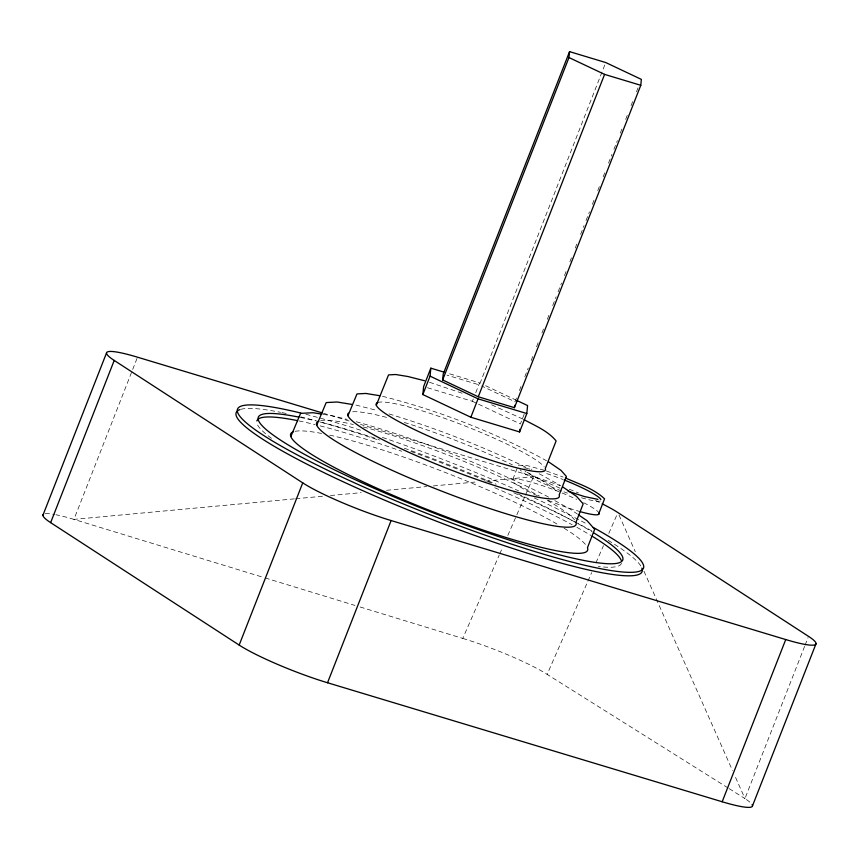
<?xml version="1.0" encoding="UTF-8"?>
<svg xmlns="http://www.w3.org/2000/svg" width="859" height="859" viewBox="0 0 859 859"><rect width="100%" height="100%" fill="white"/><g stroke="black" fill="none" stroke-linecap="round" stroke-linejoin="round"><path stroke-width="0.64" stroke-dasharray="4.29 3.22" d="M137.01 358.428L73.938 519.384A64.93 8.365 21.4 0 0 55.964 514.756M427.471 387.742L472.375 401.282L473.341 398.823M475.746 392.692L479.59 382.867L447.518 373.193M604.757 65.037L479.397 384.929L446.959 375.147M516.474 398.018L515.013 401.765L481.77 386.045M519.416 390.512L521.864 384.274M524.806 376.768L528.231 368.028M531.173 360.522L533.622 354.284M536.553 346.778L539.001 340.529M541.943 333.034L544.391 326.785M547.333 319.29L549.781 313.041M552.713 305.546L556.149 296.795M558.103 291.802L561.528 283.051M564.47 275.556L566.919 269.307M569.85 261.812L572.309 255.563M575.24 248.068L577.688 241.819M580.63 234.324L584.056 225.573M586.01 220.58L589.446 211.829M592.377 204.335L594.825 198.085M597.767 190.591L600.216 184.341M603.158 176.847L605.606 170.597M608.537 163.092L611.973 154.352M613.927 149.348L617.353 140.608M620.295 133.102L622.743 126.864M625.685 119.358L628.133 113.12M631.064 105.614L633.513 99.365M636.455 91.87L638.903 85.621M524.215 414.145L520.371 423.97L478.377 404.117M512.834 479.301L518.385 465.116L527.931 465.771L543.876 470.174M804.615 646.355L744.957 798.58A63.523 8.182 21.4 0 1 750.68 802.907M805.098 645.109L808.04 637.614M360.104 606.991L462.765 638.42L499.229 555.064M499.766 553.84L502.451 547.709M507.809 535.447L524.967 496.223M525.504 494.999L533.557 476.616A66.508 8.569 21.4 0 1 560.025 485.636M728.002 787.928L547.14 674.39L587.352 582.456M587.889 581.232L591.647 572.652M595.942 562.838L603.447 545.68M608.806 533.418L617.385 513.811M294.39 498.875L73.938 519.384L263.853 577.527M295.732 498.746L323.789 496.137M330.468 495.514L361.199 492.658M386.582 490.285L426.665 486.559M433.344 485.936L476.101 481.963M485.453 481.094L533.557 476.616L360.522 424.432M323.22 414.371L334.634 416.228L347.315 419.46M382.534 396.289C439.54 410.817 494.967 432.399 546.517 460.746M355.948 405.072L377.616 410.581M356.195 421.715C421.093 439.851 484.014 464.944 544.381 494.827L549.041 497.404M323.349 413.222L350.268 421.339M265.141 577.924L354.971 605.423M429.543 382.287L462.475 393.336M389.052 413.931C437.317 428.63 484.497 447.056 529.831 469.207M546.388 470.957L563.15 477.078M559.993 488.191L535.114 477.271L525.053 471.419M491.638 404.825L522.863 419.074M485.593 385.702L515.583 399.886M472.375 401.282L477.174 403.547M539.227 473.749L560.465 485.507M554.85 500.625L569.957 508.99L577.463 514.122M729.13 788.637L744.957 798.58L734.638 775.355M619.006 515.024L635.295 551.693M643.982 571.246L732.469 770.469M569.292 489.222A66.508 8.569 21.4 0 1 578.44 492.959M595.545 500.572A66.508 8.569 21.4 0 1 601.16 503.288M462.765 638.42A66.508 8.569 21.4 0 1 547.14 674.39M45.226 513.736A64.93 8.365 21.4 0 1 54.761 514.52M580.555 511.749A46.665 6.013 21.4 0 1 548.042 500.314M537.219 495.643A46.665 6.013 21.4 0 1 516.882 479.064A46.665 6.013 21.4 0 1 576.625 499.304M583.669 502.719A46.665 6.013 21.4 0 1 599.002 512.995M600.398 500.947A43.487 5.605 21.4 0 1 580.33 497.415M567.466 493.152A43.487 5.605 21.4 0 1 563.966 491.874M561.625 490.994A43.487 5.605 21.4 0 1 520.103 469.54M523.775 467.897A43.487 5.605 21.4 0 1 531.861 469.293M546.678 473.599A43.487 5.605 21.4 0 1 562.913 479.483M240.703 409.356A217.95 28.068 21.4 0 1 280.506 412.32M281.956 412.61A217.95 28.068 21.4 0 1 286.412 413.544M300.725 416.862A217.95 28.068 21.4 0 1 379.861 440.527M410.838 451.415A217.95 28.068 21.4 0 1 486.387 480.986M487.644 481.512A217.95 28.068 21.4 0 1 491.412 483.112M513.682 492.755A217.95 28.068 21.4 0 1 591.937 531.002M608.118 540.343A217.95 28.068 21.4 0 1 641.566 567.316M621.433 563.257A195.691 25.201 21.4 0 1 598.315 566.51M271.487 438.326A195.691 25.201 21.4 0 1 257.099 423.895M298.932 420.921A195.691 25.201 21.4 0 1 315.07 424.604M320.182 425.892A195.691 25.201 21.4 0 1 401.69 451.254M494.741 487.74A195.691 25.201 21.4 0 1 572.148 524.742M576.915 527.351A195.691 25.201 21.4 0 1 590.852 535.425M305.933 414.317A217.95 28.068 21.4 0 1 363.507 431.143M382.438 437.435A217.95 28.068 21.4 0 1 518.664 490.865M534.244 497.93A217.95 28.068 21.4 0 1 586.053 523.55M300.306 417.42A195.691 25.201 21.4 0 1 315.189 420.792M320.257 422.059A195.691 25.201 21.4 0 1 379.291 439.615M404.331 448.205A195.691 25.201 21.4 0 1 496.115 484.24M517.784 493.828A195.691 25.201 21.4 0 1 592.227 531.925M295.077 431.315A159.441 20.53 21.4 0 1 321.62 433.451M329.663 435.126A159.441 20.53 21.4 0 1 558.704 524.989M564.062 528.199A159.441 20.53 21.4 0 1 586.053 545.25M320.665 420.534A139.319 17.942 21.4 0 1 353.328 424.507M363.346 426.987A139.319 17.942 21.4 0 1 539.388 496.03M547.323 500.41A139.319 17.942 21.4 0 1 574.51 519.835M352.748 411.772A113.517 14.624 21.4 0 1 389.191 418.097M404.31 422.478A113.517 14.624 21.4 0 1 512.394 464.859M527.168 472.31A113.517 14.624 21.4 0 1 557.738 492.572M377.735 402.506A90.839 11.704 21.4 0 1 461.927 424.765A90.839 11.704 21.4 0 1 544.252 466.845"/><path stroke-width="1.29" d="M516.785 400.455L527.587 405.555L526.814 413.533L519.598 431.948L470.839 417.249L422.853 394.56L423.627 386.582L430.831 368.167L444.951 372.419M422.853 394.56L430.069 376.145L430.831 368.167M442.643 379.936L443.212 374.019L569.56 51.626L605.735 62.546L641.351 79.372L640.782 85.299L514.434 407.681L478.259 396.772L442.643 379.936L568.98 57.553L569.56 51.626M514.434 407.681L514.67 405.319M519.598 431.948L519.856 429.285M42.95 515.185L106.516 352.974M752.087 804.572A63.523 8.182 21.4 0 1 722.172 801.758L327.537 682.755A69.665 8.977 21.4 0 1 239.167 645.077L50.638 522.637L114.215 360.436A64.93 8.365 21.4 0 1 137.504 357.183L322.071 412.835M290.825 436.533L300.586 413.362L313.073 412.717L321.953 414.167M316.756 425.141L326.195 402.57L337.104 402.001L352.179 404.46M239.167 645.077L302.733 482.876L114.215 360.436M347.97 415.713L357 393.916L365.891 393.454L379.957 395.752M376.285 405.212L388.558 374.889L395.666 374.513L407.961 376.521L424.582 380.752M327.537 682.755L391.113 520.554L785.738 639.558A63.523 8.182 21.4 0 0 808.523 636.369L617.922 512.587A66.508 8.569 21.4 0 0 602.223 503.825M478.259 396.772L604.596 74.389L640.782 85.299M470.839 417.249L478.055 398.834L526.814 413.533M598.487 514.477L604.553 498.821C593.741 488.578 578.794 483.993 565.426 477.958M722.172 801.758L785.738 639.558M752.484 805.871L816.05 643.67M597.928 499.369L584.421 496.556L568.132 491.241M568.98 57.553L604.596 74.389M430.069 376.145L478.055 398.834M524.011 419.632C535.189 425.796 547.859 430.831 556.117 440.925L545.293 468.542A90.839 11.704 21.4 0 1 455.227 447.26A90.839 11.704 21.4 0 1 377.735 402.506M548.794 462.002L561.002 470.367L566.392 476.455L559.177 494.859A113.517 14.624 21.4 0 1 451.222 470.066A113.517 14.624 21.4 0 1 348.378 413.136M562.645 486.86L576.561 496.395L583.175 503.857L575.959 522.272A139.319 17.942 21.4 0 1 442.052 491.284A139.319 17.942 21.4 0 1 317.605 421.683M578.536 514.863L587.116 520.737L594.675 529.284L587.459 547.698A159.441 20.53 21.4 0 1 429.382 510.343A159.441 20.53 21.4 0 1 293.37 431.776M391.113 520.554A69.665 8.977 21.4 0 1 302.733 482.876M50.638 522.637A64.93 8.365 21.4 0 1 43.573 514.251M599.002 512.995A46.665 6.013 21.4 0 1 580.555 511.749M564.095 479.956A43.487 5.605 21.4 0 1 600.881 499.562M641.898 568.1A217.95 28.068 21.4 0 1 425.796 517.032A217.95 28.068 21.4 0 1 239.865 409.625M256.852 420.974A195.691 25.201 21.4 0 1 297.429 420.609M592.152 536.209A195.691 25.201 21.4 0 1 621.186 560.336M593.311 527.501A217.95 28.068 21.4 0 1 576.378 563.236A217.95 28.068 21.4 0 1 291.169 451.63A217.95 28.068 21.4 0 1 300.843 413.05M593.526 532.72A195.691 25.201 21.4 0 1 555.279 553.754A195.691 25.201 21.4 0 1 311.463 458.115A195.691 25.201 21.4 0 1 298.792 417.109"/></g></svg>
